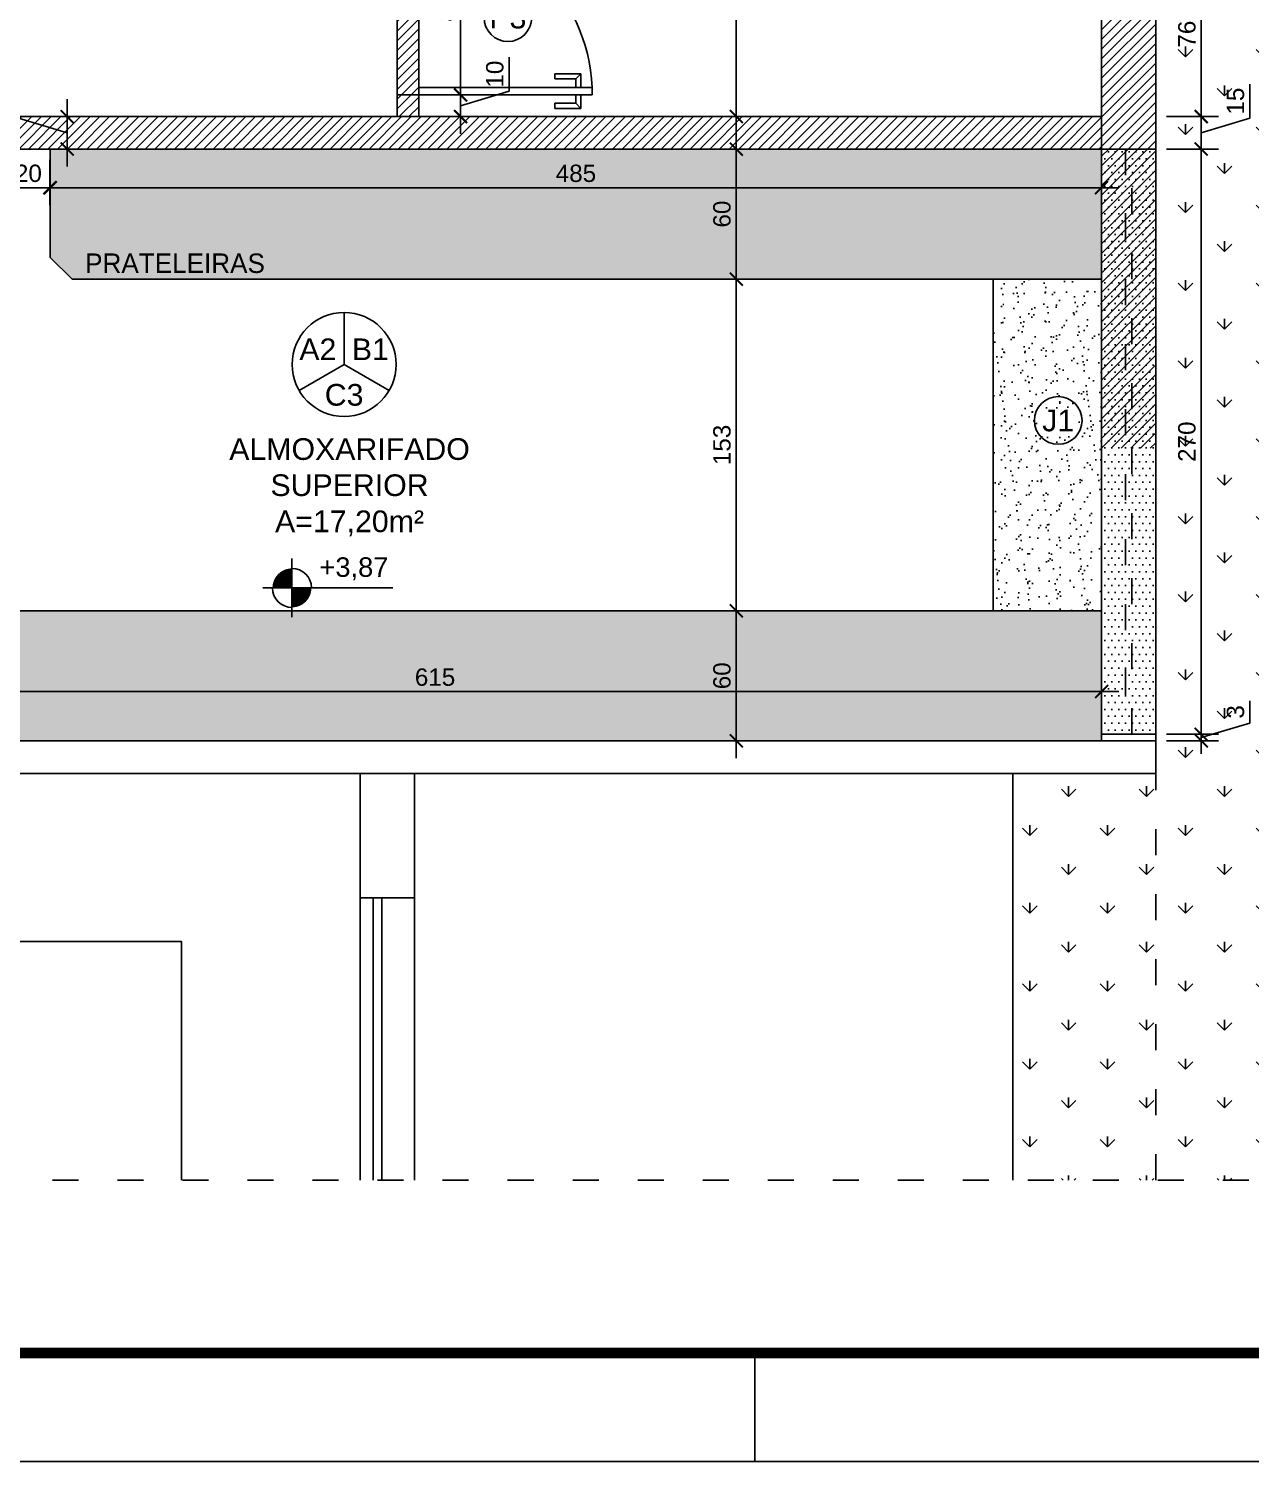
# Model space of a CAD drawing. Header units: millimetres. Extents: x 271 to 8721, y -7686 to -4716.
# Drawn here: x 6536 to 7100, y -7686 to -7026 of the extents above; entities that cross this region are included whole.
import ezdxf
from ezdxf.enums import TextEntityAlignment as Align

# ---------------------------------------------------------------- set-up
doc = ezdxf.new("R2010")
doc.units = ezdxf.units.MM
doc.linetypes.add('ACAD_ISO03W100', pattern=[30, 12, -18])
for name, color, linetype in [('construir', 10, 'Continuous'), ('CONSTRUIR - CARTONADO', 161, 'Continuous'), ('COTA', 8, 'Continuous'), ('demolir', 40, 'ACAD_ISO03W100'), ('Esquadrias', 4, 'Continuous'), ('HACHURA', 8, 'Continuous'), ('LAYOUT', 7, 'Continuous'), ('LEGENDA', 7, 'Continuous'), ('PAREDE', 5, 'Continuous'), ('PISO02', 8, 'Continuous'), ('Projeções', 6, 'ACAD_ISO03W100'), ('SOLEIRA', 8, 'Continuous'), ('Texto', 7, 'Continuous')]:
    doc.layers.add(name, color=color, linetype=linetype)
doc.styles.add('ARIAL', font='Arial.ttf')
doc.dimstyles.new('COTA 50', dxfattribs={"dimscale": 0.5, "dimtxt": 16, "dimasz": 12, "dimexe": 16, "dimexo": 10, "dimgap": 5, "dimtad": 1, "dimrnd": 0.5, "dimtxsty": 'ARIAL', "dimblk": 'ARCHTICK', "dimcen": 2.5, "dimdle": 16, "dimclrd": 8, "dimclre": 8, "dimclrt": 7, "dimadec": 0, "dimazin": 0, "dimtfac": 1, "dimtmove": 1, "dimatfit": 3, "dimfxl": 1, "dimarcsym": 0})
pattern_1 = [(-52.5, (6401.2136, -7354.0926), (9.788265, 0.32001), [0, -7.7216, 0, -8.636, 0, -8.255]), (-82.5, (6401.214, -7354.093), (14.3365, -8.99047), [0, -4.1656, 0, -6.9596, 0, -2.667]), (-122.5, (6401.214, -7347.844), (0.02874, -15.81985), [0, -2.54, 0, -9.144, 0, -11.938]), (-132.5, (6401.214, -7347.844), (4.45859, -15.27113), [0, -1.27, 0, -5.9944, 0, -6.858])]

# ---------------------------------------------------------------- blocks, each defined once
blk = doc.blocks.new('A1 SEM ABA')
at = {"layer": 'LEGENDA'}
blk.add_line((-37, 1), (-37, 0), dxfattribs=at)
blk.add_lwpolyline([(-169, 59.4), (0, 59.4), (0, 0), (-169, 0), (-169, 59.4)], close=True, dxfattribs=at)
at = {"layer": 'LEGENDA', "const_width": 0.1}
blk.add_lwpolyline([(-1, 58.4), (-1, 1), (-166.5, 1), (-166.5, 58.4)], close=True, dxfattribs=at)
blk = doc.blocks.new('_ArchTick')
at = {"layer": 'Texto', "color": 0, "const_width": 0.15}
blk.add_lwpolyline([(-0.5, -0.5), (0.5, 0.5)], dxfattribs=at)
blk = doc.blocks.new('*D65')
at = {"layer": 'COTA', "color": 8, "lineweight": -2, "transparency": 16777216}
for p, q in [((6862.7, -6631.09), (6862.7, -7074.09)), ((6882.71, -6639.09), (6854.7, -6639.09)), ((6882.71, -7066.09), (6854.7, -7066.09))]:
    blk.add_line(p, q, dxfattribs=at)
at = {"layer": 'Defpoints', "color": 0, "lineweight": -3, "transparency": 16777216}
for p in [(6887.71, -6639.09), (6862.7, -7066.09), (6887.71, -7066.09)]:
    blk.add_point(p, dxfattribs=at)
at = {"layer": 'COTA', "color": 8, "lineweight": -2, "transparency": 16777216, "xscale": 6, "yscale": 6, "zscale": 6}
for p, rotation in [((6862.7, -6639.09), 90), ((6862.7, -7066.09), 270)]:
    blk.add_blockref('_ArchTick', p, dxfattribs=dict(at, rotation=rotation))
at = {"layer": 'COTA', "color": 7, "lineweight": -2, "transparency": 16777216, "insert": (6856.19, -6852.59), "char_height": 8, "attachment_point": 5, "rotation": 90, "style": 'ARIAL'}
blk.add_mtext('427', dxfattribs=at)
blk = doc.blocks.new('*D74')
at = {"layer": 'COTA', "color": 8, "lineweight": -2, "transparency": 16777216}
for p, q in [((6531.56, -7066.87), (6531.56, -7051.1)), ((6553.98, -7058.09), (6553.98, -7089.09)), ((6553.98, -7073.59), (6531.56, -7066.87)), ((6546.21, -7066.09), (6561.98, -7066.09)), ((6591.21, -7081.09), (6545.98, -7081.09))]:
    blk.add_line(p, q, dxfattribs=at)
at = {"layer": 'Defpoints', "color": 0, "lineweight": -3, "transparency": 16777216}
for p in [(6541.21, -7066.09), (6553.98, -7081.09), (6596.21, -7081.09)]:
    blk.add_point(p, dxfattribs=at)
at = {"layer": 'COTA', "color": 8, "lineweight": -2, "transparency": 16777216, "xscale": 6, "yscale": 6, "zscale": 6}
for p, rotation in [((6553.98, -7066.09), 90), ((6553.98, -7081.09), 270)]:
    blk.add_blockref('_ArchTick', p, dxfattribs=dict(at, rotation=rotation))
at = {"layer": 'COTA', "color": 7, "lineweight": -2, "transparency": 16777216, "insert": (6524.98, -7058.98), "char_height": 8, "attachment_point": 5, "rotation": 90, "style": 'ARIAL'}
blk.add_mtext('15', dxfattribs=at)
blk = doc.blocks.new('*D75')
at = {"layer": 'COTA', "color": 8, "lineweight": -2, "transparency": 16777216}
for p, q in [((6416.21, -7346.09), (6416.21, -7323.34)), ((7031.21, -7346.09), (7031.21, -7323.34)), ((7039.21, -7331.34), (6408.21, -7331.34))]:
    blk.add_line(p, q, dxfattribs=at)
at = {"layer": 'Defpoints', "color": 0, "lineweight": -3, "transparency": 16777216}
for p in [(6416.21, -7331.34), (6416.21, -7351.09), (7031.21, -7351.09)]:
    blk.add_point(p, dxfattribs=at)
at = {"layer": 'COTA', "color": 8, "lineweight": -2, "transparency": 16777216, "xscale": 6, "yscale": 6, "zscale": 6, "rotation": 180}
blk.add_blockref('_ArchTick', (6416.21, -7331.34), dxfattribs=at)
at = {"layer": 'COTA', "color": 8, "lineweight": -2, "transparency": 16777216, "xscale": 6, "yscale": 6, "zscale": 6}
blk.add_blockref('_ArchTick', (7031.21, -7331.34), dxfattribs=at)
at = {"layer": 'COTA', "color": 7, "lineweight": -2, "transparency": 16777216, "insert": (6723.71, -7324.76), "char_height": 8, "attachment_point": 5, "style": 'ARIAL'}
blk.add_mtext('615', dxfattribs=at)
blk = doc.blocks.new('A$C18BF1D59')
for p, q in [((0, 0), (0, -3.43)), ((80, 0), (0, 0)), ((80, -3.43), (80, 0)), ((0, -3.43), (80, -3.43)), ((74.75, 0), (72.5, 0))]:
    blk.add_line(p, q)
at = {"color": 8}
for p, q in [((62.81, 3.9), (62.81, 6.28)), ((62.81, 6.28), (74.75, 6.28)), ((72.5, 3.9), (62.81, 3.9)), ((72.5, 3.9), (74.75, 6.28)), ((72.5, 0), (72.5, 3.9)), ((74.75, 6.28), (74.75, 0)), ((72.5, -3.43), (72.5, -7.33)), ((74.75, -9.71), (74.75, -3.43)), ((72.5, -7.33), (62.81, -7.33)), ((62.81, -7.33), (62.81, -9.71)), ((62.81, -9.71), (74.75, -9.71)), ((72.5, -7.33), (74.75, -9.71))]:
    blk.add_line(p, q, dxfattribs=at)
blk.add_arc((-0.14, 0.23), 80.23, 270.10258, 357.38886, dxfattribs=at)
blk = doc.blocks.new('IND.ESQ.')
at = {"layer": 'Texto'}
blk.add_circle((0, 0), 5.5, dxfattribs=at)
at = {"layer": 'Texto', "style": 'ARIAL'}
blk.add_attdef('PP', text='', height=5, dxfattribs=at).set_placement((0, 0), align=Align.MIDDLE_CENTER)
blk = doc.blocks.new('A$C1DFB60F3')
at = {"layer": 'Texto', "color": 0, "linetype": 'ByBlock'}
for p, q in [((0, -13.5), (0, 13.5)), ((-13.5, 0), (46.5, 0))]:
    blk.add_line(p, q, dxfattribs=at)
at = {"layer": 'Texto', "color": 0, "linetype": 'ByBlock', "const_width": 9}
for points in [[(-4.5, 0, -0.414214), (0, 4.5, -0.618034)], [(0, -4.5, 0.414214), (4.5, 0, 0.618034)]]:
    blk.add_lwpolyline(points, format="xyb", dxfattribs=at)
at = {"layer": 'Texto', "color": 0, "linetype": 'ByBlock'}
for start, end in [(0, 90), (180, 270)]:
    blk.add_arc((0, 0), 9, start, end, dxfattribs=at)
at = {"layer": 'Texto', "color": 0, "linetype": 'ByBlock', "style": 'ARIAL'}
blk.add_attdef('0,00', (12.7, 5.1), '', height=9, dxfattribs=at)
blk = doc.blocks.new('PIZZA')
at = {"layer": 'Texto'}
for points in [[(0, 12), (0, 0)], [(-10.39, -6), (0, 0)], [(10.39, -6), (0, 0)]]:
    blk.add_lwpolyline(points, dxfattribs=at)
blk.add_circle((0, 0), 12, dxfattribs=at)
at = {"layer": 'Texto', "style": 'ARIAL'}
for tag, p in [('A1', (-6.06, 3.5)), ('B1', (6.06, 3.5)), ('C1', (0, -7))]:
    blk.add_attdef(tag, text='', height=5, dxfattribs=at).set_placement(p, align=Align.MIDDLE_CENTER)
blk = doc.blocks.new('*D83')
at = {"layer": 'COTA', "color": 8, "lineweight": -2, "transparency": 16777216}
for p, q in [((7077.21, -7359.09), (7077.21, -7073.09)), ((7061.21, -7081.09), (7085.21, -7081.09)), ((7061.21, -7351.09), (7085.21, -7351.09))]:
    blk.add_line(p, q, dxfattribs=at)
at = {"layer": 'Defpoints', "color": 0, "lineweight": -3, "transparency": 16777216}
for p in [(7056.21, -7081.09), (7077.21, -7081.09), (7056.21, -7351.09)]:
    blk.add_point(p, dxfattribs=at)
at = {"layer": 'COTA', "color": 8, "lineweight": -2, "transparency": 16777216, "xscale": 6, "yscale": 6, "zscale": 6}
for p, rotation in [((7077.21, -7081.09), 90), ((7077.21, -7351.09), 270)]:
    blk.add_blockref('_ArchTick', p, dxfattribs=dict(at, rotation=rotation))
at = {"layer": 'COTA', "color": 7, "lineweight": -2, "transparency": 16777216, "insert": (7070.62, -7216.09), "char_height": 8, "attachment_point": 5, "rotation": 90, "style": 'ARIAL'}
blk.add_mtext('270', dxfattribs=at)
blk = doc.blocks.new('*D84')
at = {"layer": 'COTA', "color": 8, "lineweight": -2, "transparency": 16777216}
for p, q in [((7099.62, -7066.87), (7099.62, -7051.1)), ((7077.21, -7089.09), (7077.21, -7058.09)), ((7061.21, -7066.09), (7085.21, -7066.09)), ((7077.21, -7073.59), (7099.62, -7066.87)), ((7061.21, -7081.09), (7085.21, -7081.09))]:
    blk.add_line(p, q, dxfattribs=at)
at = {"layer": 'Defpoints', "color": 0, "lineweight": -3, "transparency": 16777216}
for p in [(7056.21, -7066.09), (7077.21, -7066.09), (7056.21, -7081.09)]:
    blk.add_point(p, dxfattribs=at)
at = {"layer": 'COTA', "color": 8, "lineweight": -2, "transparency": 16777216, "xscale": 6, "yscale": 6, "zscale": 6}
for p, rotation in [((7077.21, -7066.09), 90), ((7077.21, -7081.09), 270)]:
    blk.add_blockref('_ArchTick', p, dxfattribs=dict(at, rotation=rotation))
at = {"layer": 'COTA', "color": 7, "lineweight": -2, "transparency": 16777216, "insert": (7093.04, -7058.98), "char_height": 8, "attachment_point": 5, "rotation": 90, "style": 'ARIAL'}
blk.add_mtext('15', dxfattribs=at)
blk = doc.blocks.new('*D85')
at = {"layer": 'COTA', "color": 8, "lineweight": -2, "transparency": 16777216}
for p, q in [((7077.21, -7074.09), (7077.21, -6982.09)), ((7061.21, -6990.09), (7085.21, -6990.09)), ((7061.21, -7066.09), (7085.21, -7066.09))]:
    blk.add_line(p, q, dxfattribs=at)
at = {"layer": 'Defpoints', "color": 0, "lineweight": -3, "transparency": 16777216}
for p in [(7056.21, -6990.09), (7077.21, -6990.09), (7056.21, -7066.09)]:
    blk.add_point(p, dxfattribs=at)
at = {"layer": 'COTA', "color": 8, "lineweight": -2, "transparency": 16777216, "xscale": 6, "yscale": 6, "zscale": 6}
for p, rotation in [((7077.21, -6990.09), 90), ((7077.21, -7066.09), 270)]:
    blk.add_blockref('_ArchTick', p, dxfattribs=dict(at, rotation=rotation))
at = {"layer": 'COTA', "color": 7, "lineweight": -2, "transparency": 16777216, "insert": (7070.62, -7028.09), "char_height": 8, "attachment_point": 5, "rotation": 90, "style": 'ARIAL'}
blk.add_mtext('76', dxfattribs=at)
blk = doc.blocks.new('*D93')
at = {"layer": 'COTA', "color": 8, "lineweight": -2, "transparency": 16777216}
for p, q in [((7099.63, -7345.87), (7099.63, -7335.63)), ((7077.21, -7351.09), (7077.21, -7345.09)), ((7077.21, -7352.59), (7099.63, -7345.87)), ((7061.21, -7351.09), (7085.21, -7351.09)), ((7061.21, -7354.09), (7085.21, -7354.09)), ((7077.21, -7351.09), (7077.21, -7354.09)), ((7077.21, -7354.09), (7077.21, -7360.09))]:
    blk.add_line(p, q, dxfattribs=at)
at = {"layer": 'Defpoints', "color": 0, "lineweight": -3, "transparency": 16777216}
for p in [(7056.21, -7351.09), (7056.21, -7354.09), (7077.21, -7354.09)]:
    blk.add_point(p, dxfattribs=at)
at = {"layer": 'COTA', "color": 8, "lineweight": -2, "transparency": 16777216, "xscale": 6, "yscale": 6, "zscale": 6}
for p, rotation in [((7077.21, -7351.09), 270), ((7077.21, -7354.09), 90)]:
    blk.add_blockref('_ArchTick', p, dxfattribs=dict(at, rotation=rotation))
at = {"layer": 'COTA', "color": 7, "lineweight": -2, "transparency": 16777216, "insert": (7093.04, -7340.75), "char_height": 8, "attachment_point": 5, "rotation": 90, "style": 'ARIAL'}
blk.add_mtext('3', dxfattribs=at)
blk = doc.blocks.new('*D110')
at = {"layer": 'COTA', "color": 8, "lineweight": -2, "transparency": 16777216}
for p, q in [((6546.21, -7093.92), (6546.21, -7090.92)), ((7031.21, -7106.09), (7031.21, -7090.92)), ((6538.21, -7098.92), (7039.21, -7098.92))]:
    blk.add_line(p, q, dxfattribs=at)
at = {"layer": 'Defpoints', "color": 0, "lineweight": -3, "transparency": 16777216}
for p in [(6546.21, -7098.92), (7031.21, -7098.92), (7031.21, -7111.09)]:
    blk.add_point(p, dxfattribs=at)
at = {"layer": 'COTA', "color": 8, "lineweight": -2, "transparency": 16777216, "xscale": 6, "yscale": 6, "zscale": 6, "rotation": 180}
blk.add_blockref('_ArchTick', (6546.21, -7098.92), dxfattribs=at)
at = {"layer": 'COTA', "color": 8, "lineweight": -2, "transparency": 16777216, "xscale": 6, "yscale": 6, "zscale": 6}
blk.add_blockref('_ArchTick', (7031.21, -7098.92), dxfattribs=at)
at = {"layer": 'COTA', "color": 7, "lineweight": -2, "transparency": 16777216, "insert": (6788.71, -7092.33), "char_height": 8, "attachment_point": 5, "style": 'ARIAL'}
blk.add_mtext('485', dxfattribs=at)
blk = doc.blocks.new('*D111')
at = {"layer": 'COTA', "color": 8, "lineweight": -2, "transparency": 16777216}
for p, q in [((6862.7, -7362.09), (6862.7, -7286.09)), ((6895.19, -7294.09), (6854.7, -7294.09)), ((6945.19, -7354.09), (6854.7, -7354.09))]:
    blk.add_line(p, q, dxfattribs=at)
at = {"layer": 'Defpoints', "color": 0, "lineweight": -3, "transparency": 16777216}
for p in [(6862.7, -7294.09), (6900.19, -7294.09), (6950.19, -7354.09)]:
    blk.add_point(p, dxfattribs=at)
at = {"layer": 'COTA', "color": 8, "lineweight": -2, "transparency": 16777216, "xscale": 6, "yscale": 6, "zscale": 6}
for p, rotation in [((6862.7, -7294.09), 90), ((6862.7, -7354.09), 270)]:
    blk.add_blockref('_ArchTick', p, dxfattribs=dict(at, rotation=rotation))
at = {"layer": 'COTA', "color": 7, "lineweight": -2, "transparency": 16777216, "insert": (6856.12, -7324.09), "char_height": 8, "attachment_point": 5, "rotation": 90, "style": 'ARIAL'}
blk.add_mtext('60', dxfattribs=at)
blk = doc.blocks.new('*D112')
at = {"layer": 'COTA', "color": 8, "lineweight": -2, "transparency": 16777216}
for p, q in [((6862.7, -7302.09), (6862.7, -7133.09)), ((6895.19, -7141.09), (6854.7, -7141.09)), ((6895.19, -7294.09), (6854.7, -7294.09))]:
    blk.add_line(p, q, dxfattribs=at)
at = {"layer": 'Defpoints', "color": 0, "lineweight": -3, "transparency": 16777216}
for p in [(6862.7, -7141.09), (6900.19, -7141.09), (6900.19, -7294.09)]:
    blk.add_point(p, dxfattribs=at)
at = {"layer": 'COTA', "color": 8, "lineweight": -2, "transparency": 16777216, "xscale": 6, "yscale": 6, "zscale": 6}
for p, rotation in [((6862.7, -7141.09), 90), ((6862.7, -7294.09), 270)]:
    blk.add_blockref('_ArchTick', p, dxfattribs=dict(at, rotation=rotation))
at = {"layer": 'COTA', "color": 7, "lineweight": -2, "transparency": 16777216, "insert": (6856.11, -7217.59), "char_height": 8, "attachment_point": 5, "rotation": 90, "style": 'ARIAL'}
blk.add_mtext('153', dxfattribs=at)
blk = doc.blocks.new('*D113')
at = {"layer": 'COTA', "color": 8, "lineweight": -2, "transparency": 16777216}
for p, q in [((6862.7, -7149.09), (6862.7, -7073.09)), ((6895.19, -7081.09), (6854.7, -7081.09)), ((6895.19, -7141.09), (6854.7, -7141.09))]:
    blk.add_line(p, q, dxfattribs=at)
at = {"layer": 'Defpoints', "color": 0, "lineweight": -3, "transparency": 16777216}
for p in [(6862.7, -7081.09), (6900.19, -7081.09), (6900.19, -7141.09)]:
    blk.add_point(p, dxfattribs=at)
at = {"layer": 'COTA', "color": 8, "lineweight": -2, "transparency": 16777216, "xscale": 6, "yscale": 6, "zscale": 6}
for p, rotation in [((6862.7, -7081.09), 90), ((6862.7, -7141.09), 270)]:
    blk.add_blockref('_ArchTick', p, dxfattribs=dict(at, rotation=rotation))
at = {"layer": 'COTA', "color": 7, "lineweight": -2, "transparency": 16777216, "insert": (6856.12, -7111.09), "char_height": 8, "attachment_point": 5, "rotation": 90, "style": 'ARIAL'}
blk.add_mtext('60', dxfattribs=at)
blk = doc.blocks.new('*D117')
at = {"layer": 'COTA', "color": 8, "lineweight": -2, "transparency": 16777216}
for p, q in [((6757.89, -7054.37), (6757.89, -7038.69)), ((6735.47, -7074.09), (6735.47, -7048.09)), ((6721.21, -7056.09), (6743.47, -7056.09)), ((6735.47, -7061.09), (6757.89, -7054.37)), ((6721.21, -7066.09), (6743.47, -7066.09))]:
    blk.add_line(p, q, dxfattribs=at)
at = {"layer": 'Defpoints', "color": 0, "lineweight": -3, "transparency": 16777216}
for p in [(6716.21, -7056.09), (6735.47, -7056.09), (6716.21, -7066.09)]:
    blk.add_point(p, dxfattribs=at)
at = {"layer": 'COTA', "color": 8, "lineweight": -2, "transparency": 16777216, "xscale": 6, "yscale": 6, "zscale": 6}
for p, rotation in [((6735.47, -7056.09), 90), ((6735.47, -7066.09), 270)]:
    blk.add_blockref('_ArchTick', p, dxfattribs=dict(at, rotation=rotation))
at = {"layer": 'COTA', "color": 7, "lineweight": -2, "transparency": 16777216, "insert": (6751.31, -7046.53), "char_height": 8, "attachment_point": 5, "rotation": 90, "style": 'ARIAL'}
blk.add_mtext('10', dxfattribs=at)
blk = doc.blocks.new('*D118')
at = {"layer": 'COTA', "color": 8, "lineweight": -2, "transparency": 16777216}
for p, q in [((6735.47, -7064.09), (6735.47, -6968.09)), ((6721.21, -6976.09), (6743.47, -6976.09)), ((6721.21, -7056.09), (6743.47, -7056.09))]:
    blk.add_line(p, q, dxfattribs=at)
at = {"layer": 'Defpoints', "color": 0, "lineweight": -3, "transparency": 16777216}
for p in [(6716.21, -6976.09), (6735.47, -6976.09), (6716.21, -7056.09)]:
    blk.add_point(p, dxfattribs=at)
at = {"layer": 'COTA', "color": 8, "lineweight": -2, "transparency": 16777216, "xscale": 6, "yscale": 6, "zscale": 6}
for p, rotation in [((6735.47, -6976.09), 90), ((6735.47, -7056.09), 270)]:
    blk.add_blockref('_ArchTick', p, dxfattribs=dict(at, rotation=rotation))
at = {"layer": 'COTA', "color": 7, "lineweight": -2, "transparency": 16777216, "insert": (6728.89, -7016.09), "char_height": 8, "attachment_point": 5, "rotation": 90, "style": 'ARIAL'}
blk.add_mtext('80', dxfattribs=at)
blk = doc.blocks.new('*D121')
at = {"layer": 'COTA', "color": 8, "lineweight": -2, "transparency": 16777216}
for p, q in [((6526.21, -7086.09), (6526.21, -7106.92)), ((6545.98, -7086.09), (6545.98, -7106.92)), ((6518.21, -7098.92), (6553.98, -7098.92))]:
    blk.add_line(p, q, dxfattribs=at)
at = {"layer": 'Defpoints', "color": 0, "lineweight": -3, "transparency": 16777216}
for p in [(6526.21, -7081.09), (6545.98, -7081.09), (6545.98, -7098.92)]:
    blk.add_point(p, dxfattribs=at)
at = {"layer": 'COTA', "color": 8, "lineweight": -2, "transparency": 16777216, "xscale": 6, "yscale": 6, "zscale": 6, "rotation": 180}
blk.add_blockref('_ArchTick', (6526.21, -7098.92), dxfattribs=at)
at = {"layer": 'COTA', "color": 8, "lineweight": -2, "transparency": 16777216, "xscale": 6, "yscale": 6, "zscale": 6}
blk.add_blockref('_ArchTick', (6545.98, -7098.92), dxfattribs=at)
at = {"layer": 'COTA', "color": 7, "lineweight": -2, "transparency": 16777216, "insert": (6536.1, -7092.33), "char_height": 8, "attachment_point": 5, "style": 'ARIAL'}
blk.add_mtext('20', dxfattribs=at)

msp = doc.modelspace()

# ---------------------------------------------------------------- hatches: boundary and pattern name
at = {"layer": 'construir'}
h = msp.add_hatch(dxfattribs=at)
h.set_pattern_fill('ANSI31', color=256, style=0)
h.set_pattern_definition([(45, (7031.2136, -6990.0926), (-2.245064, 2.245064), [])])
h.paths.add_polyline_path([(5801.214, -5329.093), (5670.214, -5329.093), (5670.214, -5354.093), (5801.214, -5354.093)])
h.paths.add_polyline_path([(7056.214, -6156.593), (7031.214, -6156.593), (7031.214, -6204.093), (7056.214, -6204.093)])
h.paths.add_polyline_path([(7056.214, -6604.093), (7031.214, -6604.093), (7031.214, -6720.093), (7056.214, -6720.093)])
h.paths.add_polyline_path([(7056.214, -6990.093), (7031.214, -6990.093), (7031.214, -7081.093), (7056.214, -7081.093)])
h.paths.add_polyline_path([(7056.214, -6964.093), (7045.214, -6964.093), (7045.214, -6990.093), (7056.214, -6990.093)])
h.paths.add_polyline_path([(7045.214, -6964.093), (7042.214, -6964.093), (7042.214, -6990.093), (7045.214, -6990.093)])
h.paths.add_polyline_path([(7042.214, -6964.093), (7031.214, -6964.093), (7031.214, -6990.093), (7042.214, -6990.093)])
h.paths.add_polyline_path([(7056.214, -6720.093), (7045.214, -6720.093), (7045.214, -6844.093), (7056.214, -6844.093)])
h.paths.add_polyline_path([(7045.214, -6720.093), (7042.214, -6720.093), (7042.214, -6844.093), (7045.214, -6844.093)])
h.paths.add_polyline_path([(7042.214, -6720.093), (7031.214, -6720.093), (7031.214, -6844.093), (7042.214, -6844.093)])
h.paths.add_polyline_path([(7031.214, -5694.093), (7031.214, -5756.593), (7056.214, -5756.593), (7056.214, -5694.093)])
h = msp.add_hatch(dxfattribs=at)
h.set_pattern_fill('ANSI31', color=256, style=0)
h.set_pattern_definition([(45, (7031.2136, -7219.0926), (-2.245064, 2.245064), [])])
h.paths.add_polyline_path([(5646.214, -6871.093), (5391.214, -6871.093), (5391.214, -6896.093), (5646.214, -6896.093)])
h.paths.add_polyline_path([(6176.214, -7066.093), (6096.214, -7066.093), (6096.214, -7081.093), (6176.214, -7081.093)], flags=16)
h.paths.add_polyline_path([(7031.214, -7066.093), (6716.214, -7066.093), (6706.214, -7066.093), (6526.214, -7066.093), (6526.214, -7081.093), (7031.214, -7081.093)])
h.paths.add_polyline_path([(6526.214, -7066.093), (6426.214, -7066.093), (6426.214, -7081.093), (6526.214, -7081.093)])
h.paths.add_polyline_path([(6426.214, -7066.093), (6291.214, -7066.093), (6291.214, -7080.805, -0.0008952), (6291.214, -7081.093), (6401.214, -7081.093), (6401.214, -7354.093), (6416.214, -7354.093), (6416.214, -7081.093), (6426.214, -7081.093)])
h.paths.add_polyline_path([(6291.214, -7066.093), (6211.214, -7066.093), (6211.214, -7081.093), (6291.214, -7081.093)])
h.paths.add_polyline_path([(6211.214, -7066.093), (6176.214, -7066.093), (6176.214, -7081.093), (6186.214, -7081.093), (6186.214, -7354.093), (6201.214, -7354.093), (6201.214, -7081.093), (6211.214, -7081.093)])
h.paths.add_polyline_path([(6176.214, -7066.093), (6096.214, -7066.093), (6096.214, -7081.093), (6176.214, -7081.093)], flags=17)
h.paths.add_polyline_path([(6176.214, -7066.093), (5971.214, -7066.093), (5971.214, -7354.093), (5986.214, -7354.093), (5986.214, -7081.093), (6176.214, -7081.093)])
h.paths.add_polyline_path([(6017.214, -7354.093), (5961.214, -7354.093), (5961.214, -7369.093), (6017.214, -7369.093)])
h.paths.add_polyline_path([(7056.214, -7081.093), (7045.214, -7081.093), (7045.214, -7219.093), (7056.214, -7219.093)])
h.paths.add_polyline_path([(7045.214, -7081.093), (7042.214, -7081.093), (7042.214, -7219.093), (7045.214, -7219.093)])
h.paths.add_polyline_path([(7042.214, -7081.093), (7031.214, -7081.093), (7031.214, -7219.093), (7042.214, -7219.093)])
at = {"layer": 'CONSTRUIR - CARTONADO'}
h = msp.add_hatch(dxfattribs=at)
h.set_pattern_fill('ANSI31', color=256, style=0)
h.set_pattern_definition([(45, (4705.7136, -6104.0926), (-2.245064, 2.245064), [])])
h.paths.add_polyline_path([(7056.214, -5694.093), (7031.214, -5694.093), (7031.214, -5756.593), (7056.214, -5756.593)], flags=17)
h.paths.add_polyline_path([(7056.214, -6156.593), (7031.214, -6156.593), (7031.214, -6204.093), (7056.214, -6204.093)], flags=17)
h.paths.add_polyline_path([(7056.214, -6604.093), (7031.214, -6604.093), (7031.214, -6720.093), (7056.214, -6720.093)], flags=17)
h.paths.add_polyline_path([(6176.214, -7066.093), (6096.214, -7066.093), (6096.214, -7081.093), (6176.214, -7081.093)], flags=0)
h.paths.add_polyline_path([(7031.214, -7066.093), (6526.214, -7066.093), (6526.214, -7081.093), (7031.214, -7081.093)], flags=17)
h.paths.add_polyline_path([(7056.214, -6990.093), (7045.214, -6987.893), (7045.214, -6990.093), (7042.214, -6990.093), (7042.214, -6987.293), (7031.214, -6985.093), (7031.214, -7066.093), (7031.214, -7081.093), (7056.214, -7081.093)], flags=17)
h.paths.add_polyline_path([(6416.214, -7081.093), (6426.214, -7081.093), (6426.214, -7066.093), (6291.214, -7066.093), (6291.214, -7080.805, -0.0008952), (6291.214, -7081.093), (6401.214, -7081.093), (6401.214, -7354.093), (6416.214, -7354.093)], flags=17)
h.paths.add_polyline_path([(6526.214, -7066.093), (6426.214, -7066.093), (6426.214, -7081.093), (6526.214, -7081.093)], flags=17)
h.paths.add_polyline_path([(6291.214, -7066.093), (6211.214, -7066.093), (6211.214, -7081.093), (6291.214, -7081.093)], flags=17)
h.paths.add_polyline_path([(6211.214, -7066.093), (6176.214, -7066.093), (6176.214, -7081.093), (6186.214, -7081.093), (6186.214, -7354.093), (6201.214, -7354.093), (6201.214, -7081.093), (6211.214, -7081.093)], flags=17)
h.paths.add_polyline_path([(6176.214, -7066.093), (6096.214, -7066.093), (6096.214, -7081.093), (6176.214, -7081.093)], flags=16)
h.paths.add_polyline_path([(6176.214, -7066.093), (5971.214, -7066.093), (5971.214, -7354.093), (5986.214, -7354.093), (5986.214, -7081.093), (6176.214, -7081.093)], flags=17)
h.paths.add_polyline_path([(6017.214, -7354.093), (5961.214, -7354.093), (5961.214, -7369.093), (6017.214, -7369.093)], flags=17)
h.paths.add_polyline_path([(6716.214, -6834.093), (6716.214, -6639.093), (7031.214, -6639.093), (7031.214, -6720.093), (7056.214, -6720.093), (7056.214, -6604.093), (7031.214, -6604.093), (7031.214, -6629.093), (5981.214, -6629.093), (5981.214, -6179.093), (7031.214, -6179.093), (7031.214, -6204.093), (7056.214, -6204.093), (7056.214, -6156.593), (7031.214, -6156.593), (7031.214, -6169.093), (6731.214, -6169.093), (6731.214, -6179.093), (6706.214, -6179.093), (6706.214, -6169.093), (5981.214, -6169.093), (5981.214, -5744.093), (6706.214, -5744.093), (6706.214, -5734.093), (6731.214, -5734.093), (6731.214, -5744.093), (7031.214, -5744.093), (7031.214, -5756.593), (7056.214, -5756.593), (7056.214, -5694.093), (7031.214, -5694.093), (7031.214, -5734.093), (5981.214, -5734.093), (5981.214, -5354.093), (5971.214, -5354.093), (5971.214, -6956.093), (6706.214, -6956.093), (6706.214, -7066.093), (5971.214, -7066.093), (5971.214, -7354.093), (5961.214, -7354.093), (5961.214, -7369.093), (6017.214, -7369.093), (6017.214, -7354.093), (5986.214, -7354.093), (5986.214, -7081.093), (6186.214, -7081.093), (6186.214, -7354.093), (6201.214, -7354.093), (6201.214, -7081.093), (6401.214, -7081.093), (6401.214, -7354.093), (6416.214, -7354.093), (6416.214, -7081.093), (7031.214, -7081.093), (7056.214, -7081.093), (7056.214, -6990.093), (7031.214, -6985.093), (7031.214, -7066.093), (6716.214, -7066.093), (6716.214, -6862.093), (6706.214, -6862.093), (6706.214, -6946.093), (6471.214, -6946.093), (6471.214, -6639.093), (6706.214, -6639.093), (6706.214, -6834.093)])
h.paths.add_polyline_path([(6226.214, -6639.093), (6461.214, -6639.093), (6461.214, -6946.093), (6226.214, -6946.093)], flags=16)
h.paths.add_polyline_path([(5981.214, -6639.093), (6216.214, -6639.093), (6216.214, -6946.093), (5981.214, -6946.093)], flags=16)
at = {"layer": 'demolir'}
h = msp.add_hatch(dxfattribs=at)
h.set_pattern_fill('DOTS', color=256, scale=2, style=0)
h.set_pattern_definition([(0, (6083.4602, -16204.2104), (1.5875, 3.175), [0, -3.175])])
h.paths.add_polyline_path([(7031.214, -7351.093), (7056.214, -7351.093), (7056.214, -7081.093), (7031.214, -7081.093)])
at = {"layer": 'HACHURA'}
h = msp.add_hatch(dxfattribs=at)
h.set_pattern_fill('GRASS', color=74, style=0)
h.set_pattern_definition([(90, (-3724.362, -17473.586), (-17.9605, 17.9605), [4.7625, -31.1585]), (45, (-3724.362, -17473.586), (-17.960512, 17.960512), [4.7625, -20.6375]), (135, (-3724.362, -17473.586), (-17.960512, -17.960512), [4.7625, -20.6375])])
h.paths.add_polyline_path([(6990.214, -7556.811), (7575.214, -7556.811), (7575.214, -6549.093), (7056.214, -6549.093), (7056.214, -7372.093), (6990.214, -7372.093)])
h.paths.add_polyline_path([(7056.214, -7369.093), (6990.214, -7369.093), (6990.214, -7372.093), (7056.214, -7372.093)])
h = msp.add_hatch(dxfattribs=at)
h.set_pattern_fill('AR-SAND', color=256, scale=0.2, angle=-90, style=0)
h.set_pattern_definition(pattern_1)
h.paths.add_polyline_path([(6546.214, -7131.093), (6556.214, -7141.093), (7031.214, -7141.093), (7031.214, -7081.093), (6546.214, -7081.093)])
h = msp.add_hatch(dxfattribs=at)
h.set_pattern_fill('AR-SAND', color=256, scale=0.2, angle=-90, style=0)
h.set_pattern_definition(pattern_1)
h.paths.add_polyline_path([(7031.214, -7141.093), (6981.214, -7141.093), (6981.214, -7294.093), (7031.214, -7294.093), (7031.214, -7291.093)])
h = msp.add_hatch(dxfattribs=at)
h.set_pattern_fill('AR-SAND', color=256, scale=0.2, angle=-90, style=0)
h.set_pattern_definition(pattern_1)
h.paths.add_polyline_path([(6416.214, -7294.093), (6416.214, -7354.093), (7031.214, -7354.093), (7031.214, -7294.093)])

# ---------------------------------------------------------------- linework, layer by layer
at = {"layer": 'construir'}
for points in [[(7031.214, -6990.093), (7031.214, -7066.093), (6716.214, -7066.093), (6716.214, -6862.093)], [(6706.214, -6956.093), (6706.214, -7066.093), (5971.214, -7066.093), (5971.214, -7354.093), (5961.214, -7354.093), (5961.214, -7369.093), (6017.214, -7369.093), (6017.214, -7354.093), (5986.214, -7354.093), (5986.214, -7081.093), (6186.214, -7081.093), (6186.214, -7354.093), (6201.214, -7354.093), (6201.214, -7081.093), (6401.214, -7081.093), (6401.214, -7354.093), (6416.214, -7354.093), (6416.214, -7081.093), (7031.214, -7081.093), (7031.214, -7081.093), (7056.214, -7081.093), (7056.214, -6990.093)]]:
    msp.add_lwpolyline(points, dxfattribs=at)
at = {"layer": 'Defpoints'}
msp.add_lwpolyline([(7056.214, -7354.093), (7031.214, -7354.093), (7031.214, -7081.093), (7056.214, -7081.093)], close=True, dxfattribs=at)
at = {"layer": 'Esquadrias', "color": 8}
for p, q in [((6689.214, -7556.811), (6689.214, -7426.593)), ((6714.214, -7426.593), (6714.214, -7556.811))]:
    msp.add_line(p, q, dxfattribs=at)
at = {"layer": 'Esquadrias'}
for p, q in [((6695.214, -7556.811), (6695.214, -7426.593)), ((6699.214, -7556.811), (6699.214, -7426.593))]:
    msp.add_line(p, q, dxfattribs=at)
msp.add_lwpolyline([(7031.214, -7081.093), (7031.214, -7351.093), (7056.214, -7351.093), (7056.214, -7081.093)], close=True, dxfattribs=at)
at = {"layer": 'Esquadrias', "linetype": 'ACAD_ISO03W100'}
msp.add_lwpolyline([(7042.214, -7081.093), (7042.214, -7351.093), (7045.214, -7351.093), (7045.214, -7081.093)], close=True, dxfattribs=at)
at = {"layer": 'LAYOUT'}
for points in [[(6546.214, -7131.093), (6546.214, -7081.093), (7031.214, -7081.093), (7031.214, -7141.093), (6556.214, -7141.093)], [(6416.214, -7294.093), (6416.214, -7354.093), (7031.214, -7354.093), (7031.214, -7294.093)]]:
    msp.add_lwpolyline(points, close=True, dxfattribs=at)
for points in [[(6981.214, -7141.093), (6981.214, -7294.093)], [(6606.714, -7556.811), (6606.714, -7446.593), (6314.214, -7446.593)]]:
    msp.add_lwpolyline(points, dxfattribs=at)
at = {"layer": 'PAREDE'}
msp.add_lwpolyline([(7031.214, -7081.093), (7056.214, -7081.093), (7056.214, -6990.093), (7031.214, -6990.093)], close=True, dxfattribs=at)
for points in [[(7031.214, -7066.093), (6716.214, -7066.093), (6716.214, -7056.093), (6706.214, -7056.093), (6706.214, -7066.093), (6526.214, -7066.093), (6526.214, -7081.093), (7031.214, -7081.093)], [(6716.214, -7066.093), (6706.214, -7066.093)], [(6311.214, -7354.093), (6311.214, -7369.093), (7056.214, -7369.093), (7056.214, -7351.093), (7031.214, -7351.093), (7031.214, -7354.093), (6311.214, -7354.093)], [(6689.214, -7369.093), (6689.214, -7426.593), (6714.214, -7426.593), (6714.214, -7369.093)]]:
    msp.add_lwpolyline(points, dxfattribs=at)
at = {"layer": 'PISO02'}
msp.add_line((6990.214, -7556.811), (6990.214, -7369.093), dxfattribs=at)
at = {"layer": 'Projeções'}
msp.add_lwpolyline([(5707.214, -6896.093), (5707.214, -7556.811), (7741.403, -7556.811, 0), (7741.403, -7556.811), (7741.403, -5110.214)], format="xyb", dxfattribs=at)
msp.add_lwpolyline([(7056.214, -7556.811), (7056.214, -5339.093)], dxfattribs=at)
at = {"layer": 'SOLEIRA'}
for points in [[(6706.214, -6976.093), (6706.214, -7056.093)], [(6716.214, -7056.093), (6716.214, -6976.093)]]:
    msp.add_lwpolyline(points, dxfattribs=at)

# ---------------------------------------------------------------- block references
at = {"layer": 'Esquadrias', "xscale": -1, "rotation": 180}
msp.add_blockref('A$C18BF1D59', (6716.214, -7056.093), dxfattribs=at)
at = {"layer": 'LEGENDA', "xscale": 49.99999999947613, "yscale": 49.99999999947613, "zscale": 49.99999999947613}
msp.add_blockref('A1 SEM ABA', (8721.25, -7686.485), dxfattribs=at)
at = {"layer": 'LEGENDA', "xscale": 2, "yscale": 2, "zscale": 2}
for p, values in [((6757.315, -7020.468), {'PP': 'P3'}), ((7011.214, -7206.303), {'PP': 'J1'})]:
    msp.add_blockref('IND.ESQ.', p, dxfattribs=at).add_auto_attribs(values)
at = {"layer": 'LEGENDA'}
msp.add_blockref('A$C1DFB60F3', (6657.69, -7283.536), dxfattribs=at).add_auto_attribs({'0,00': '+3,87'})
at = {"layer": 'Texto', "xscale": 2, "yscale": 2, "zscale": 2}
msp.add_blockref('PIZZA', (6681.759, -7180.466), dxfattribs=at).add_auto_attribs({'C1': 'C3', 'B1': 'B1', 'A1': 'A2'})

# ---------------------------------------------------------------- texts
at = {"layer": 'Texto', "insert": (6562.281, -7129.258), "char_height": 9, "width": 154.52994, "attachment_point": 1}
msp.add_mtext('PRATELEIRAS', dxfattribs=at)
at = {"layer": 'Texto', "insert": (6684.259, -7214.49), "char_height": 10, "width": 106.02319, "attachment_point": 2, "style": 'ARIAL'}
msp.add_mtext('ALMOXARIFADO SUPERIOR A=17,20m²', dxfattribs=at)

# ---------------------------------------------------------------- dimensions: what is measured, and where the dimension line sits
at = {"layer": 'COTA'}
for base, p1, p2, picture, middle in [((6862.702, -7066.093), (6887.714, -6639.093), (6887.714, -7066.093), '*D65', (6856.186, -6852.593)), ((6735.473, -6976.093), (6716.214, -7056.093), (6716.214, -6976.093), '*D118', (6728.888, -7016.093)), ((7077.206, -6990.093), (7056.214, -7066.093), (7056.214, -6990.093), '*D85', (7070.621, -7028.093)), ((6735.473, -7056.093), (6716.214, -7066.093), (6716.214, -7056.093), '*D117', (6751.307, -7051.867)), ((6553.984, -7081.093), (6541.214, -7066.093), (6596.214, -7081.093), '*D74', (6524.98, -7064.367)), ((7077.206, -7066.093), (7056.214, -7081.093), (7056.214, -7066.093), '*D84', (7093.04, -7064.367)), ((6862.702, -7081.093), (6900.195, -7141.093), (6900.195, -7081.093), '*D113', (6856.117, -7111.093)), ((7077.206, -7081.093), (7056.214, -7351.093), (7056.214, -7081.093), '*D83', (7070.621, -7216.093)), ((6862.702, -7141.093), (6900.195, -7294.093), (6900.195, -7141.093), '*D112', (6856.115, -7217.593)), ((6862.702, -7294.093), (6950.195, -7354.093), (6900.195, -7294.093), '*D111', (6856.117, -7324.093)), ((7077.206, -7354.093), (7056.214, -7351.093), (7056.214, -7354.093), '*D93', (7093.043, -7343.365))]:
    dim = msp.add_linear_dim(base=base, p1=p1, p2=p2, angle=90, dimstyle='COTA 50', dxfattribs=at)
    dim.commit()
    dim.dimension.update_dxf_attribs({"geometry": picture, "text_midpoint": middle})
for base, p1, p2, picture, middle in [((6545.984, -7098.916), (6526.214, -7081.093), (6545.984, -7081.093), '*D121', (6536.099, -7092.331)), ((7031.214, -7098.916), (6546.214, -7098.916), (7031.214, -7111.093), '*D110', (6788.714, -7092.331)), ((6416.214, -7331.344), (7031.214, -7351.093), (6416.214, -7351.093), '*D75', (6723.714, -7324.759))]:
    dim = msp.add_linear_dim(base=base, p1=p1, p2=p2, dimstyle='COTA 50', dxfattribs=at)
    dim.commit()
    dim.dimension.update_dxf_attribs({"geometry": picture, "text_midpoint": middle})

doc.saveas('drawing.dxf')
